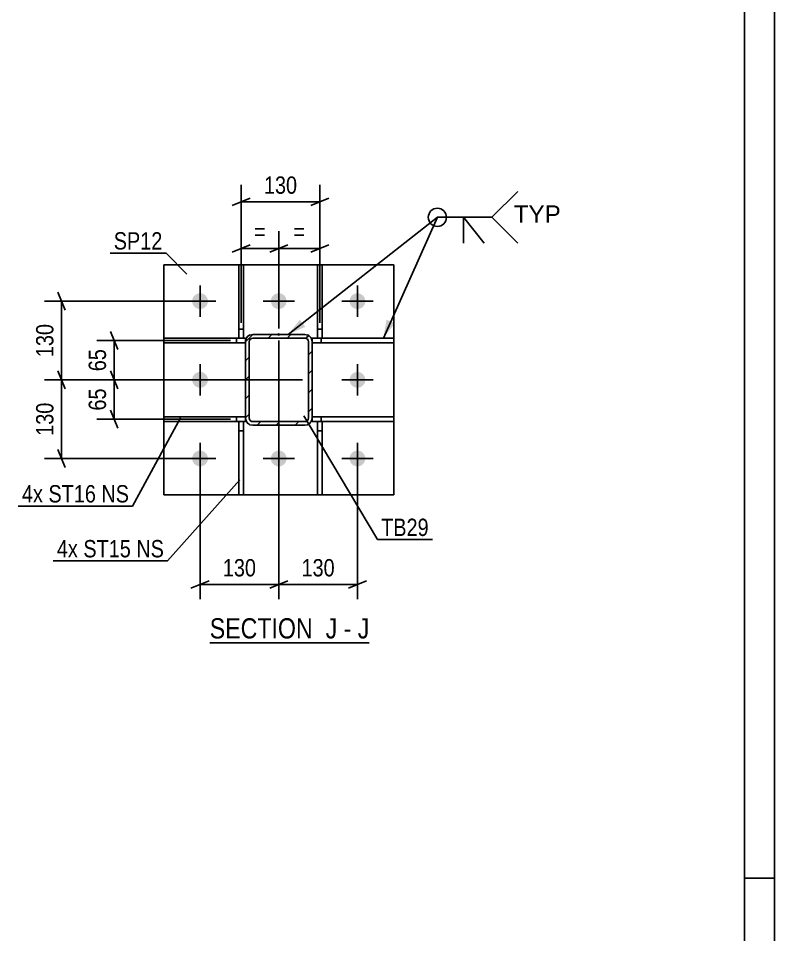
# Model space of a CAD drawing. Header units: millimetres. Extents: x -851 to 338, y -786 to 55.
# Drawn here: x 213.1 to 338.1, y -497.5 to -346.1 of the extents above; entities that cross this region are included whole.
import ezdxf

# ---------------------------------------------------------------- set-up
doc = ezdxf.new("R2010")
doc.units = ezdxf.units.MM
doc.linetypes.add('DXK_LINE_DOT2', pattern=[3.9198, 1.9599, -1.9599])
doc.linetypes.add('DXK_LINE_DOT3', pattern=[5.9187, 2.979, -0.9799, 0.9799, -0.9799])
doc.styles.add('Arial', font='ARIAL.TTF', dxfattribs={"height": 0.2})
doc.styles.add('Arial Narrow', font='ARIALN.TTF', dxfattribs={"height": 0.2})

# ---------------------------------------------------------------- blocks, each defined once
blk = doc.blocks.new('Unknown-232933133-1133')
at = {"color": 5, "linetype": 'Continuous'}
for p, q in [((338.08, -786.11), (338.08, 54.89)), ((333.08, -781.11), (333.08, 49.89)), ((338.08, -488.11), (333.08, -488.11))]:
    blk.add_line(p, q, dxfattribs=at)
blk = doc.blocks.new('Unknown-232933133-21 - 12999')
at = {"color": 6, "linetype": 'Continuous'}
blk.add_line((244.75, -449.27), (271.11, -449.27), dxfattribs=at)
at = {"color": 0, "linetype": 'Continuous'}
for points in [[(262.85, -448.52), (262.85, -445.02), (244.75, -445.02), (244.75, -448.52)], [(265.82, -448.52), (265.82, -445.02), (263.9, -445.02), (263.9, -448.52)], [(268.15, -448.52), (268.15, -445.02), (266.87, -445.02), (266.87, -448.52)], [(271.11, -448.52), (271.11, -445.02), (269.2, -445.02), (269.2, -448.52)]]:
    blk.add_wipeout(points, dxfattribs=at)
at = {"color": 7, "linetype": 'Continuous', "style": 'Arial Narrow'}
for s, p in [('SECTION ', (244.75, -448.52)), ('J', (263.9, -448.52)), ('J', (269.2, -448.52)), ('-', (266.87, -448.52))]:
    blk.add_text(s, height=3.34, dxfattribs=at).set_placement(p)
blk = doc.blocks.new('Part-232933133-13100 - 12999')
at = {"color": 2, "linetype": 'Continuous'}
for p, q in [((237.15, -399.69), (237.15, -398.89)), ((249.54, -398.89), (237.15, -398.89)), ((250.65, -398.89), (250.34, -398.89)), ((250.65, -398.89), (250.65, -398.89)), ((250.65, -399.5), (250.65, -398.89)), ((250.65, -399.69), (237.15, -399.69))]:
    blk.add_line(p, q, dxfattribs=at)
at = {"color": 7, "linetype": 'DXK_LINE_DOT2'}
for p, q in [((249.15, -399.69), (249.15, -398.89)), ((250.34, -398.89), (249.54, -398.89)), ((250.65, -399.69), (250.65, -398.89)), ((250.65, -399.69), (250.65, -399.5)), ((250.65, -399.69), (250.65, -399.69))]:
    blk.add_line(p, q, dxfattribs=at)
blk = doc.blocks.new('Part-232933133-13105 - 12999')
at = {"color": 2, "linetype": 'Continuous'}
for p, q in [((237.15, -412.69), (237.15, -411.89)), ((237.15, -411.89), (250.65, -411.89)), ((250.65, -412.69), (237.15, -412.69)), ((250.65, -412.69), (250.65, -412.09)), ((250.65, -412.69), (250.65, -412.69))]:
    blk.add_line(p, q, dxfattribs=at)
at = {"color": 7, "linetype": 'DXK_LINE_DOT2'}
for p, q in [((249.15, -412.69), (249.15, -411.89)), ((250.65, -412.69), (249.15, -412.69)), ((250.65, -412.69), (250.65, -411.89)), ((250.65, -411.89), (250.65, -411.89)), ((250.65, -412.09), (250.65, -411.89))]:
    blk.add_line(p, q, dxfattribs=at)
blk = doc.blocks.new('Part-232933133-13145 - 12999')
at = {"color": 2, "linetype": 'Continuous'}
for p, q in [((249.54, -412.7), (249.54, -412.7)), ((249.54, -424.79), (249.54, -412.7)), ((250.34, -412.7), (249.54, -412.7)), ((250.34, -424.79), (250.34, -412.7)), ((249.54, -424.79), (250.34, -424.79))]:
    blk.add_line(p, q, dxfattribs=at)
at = {"color": 7, "linetype": 'DXK_LINE_DOT2'}
for p, q in [((249.54, -412.7), (249.54, -414.2)), ((250.34, -412.7), (250.34, -412.7)), ((250.34, -414.2), (250.34, -412.7)), ((249.54, -414.2), (249.54, -424.79)), ((249.54, -414.2), (250.34, -414.2)), ((250.34, -424.79), (250.34, -414.2))]:
    blk.add_line(p, q, dxfattribs=at)
blk = doc.blocks.new('Bolt-232933133-13002 - 12999')
at = {"linetype": 'Continuous'}
for points in [[(244.45, -392.79, -1), (241.85, -392.79, -1)], [(257.45, -392.79, -1), (254.85, -392.79, -1)], [(270.45, -392.79, -1), (267.85, -392.79, -1)], [(244.45, -405.79, -1), (241.85, -405.79, -1)], [(270.45, -405.79, -1), (267.85, -405.79, -1)], [(244.45, -418.79, -1), (241.85, -418.79, -1)], [(257.45, -418.79, -1), (254.85, -418.79, -1)], [(270.45, -418.79, -1), (267.85, -418.79, -1)]]:
    blk.add_hatch(color=1, dxfattribs=at).paths.add_polyline_path(points)
at = {"color": 1, "linetype": 'Continuous'}
for p, q in [((243.15, -390.19), (243.15, -395.39)), ((256.15, -390.19), (256.15, -395.39)), ((269.15, -390.19), (269.15, -395.39)), ((240.55, -392.79), (245.75, -392.79)), ((253.55, -392.79), (258.75, -392.79)), ((266.55, -392.79), (271.75, -392.79)), ((243.15, -403.19), (243.15, -408.39)), ((269.15, -403.19), (269.15, -408.39)), ((240.55, -405.79), (245.75, -405.79)), ((266.55, -405.79), (271.75, -405.79)), ((243.15, -416.19), (243.15, -421.39)), ((256.15, -416.19), (256.15, -421.39)), ((269.15, -416.19), (269.15, -421.39)), ((240.55, -418.79), (245.75, -418.79)), ((253.55, -418.79), (258.75, -418.79)), ((266.55, -418.79), (271.75, -418.79))]:
    blk.add_line(p, q, dxfattribs=at)
blk = doc.blocks.new('Part-232933133-13085 - 12999')
at = {"color": 2, "linetype": 'Continuous'}
for p, q in [((275.15, -386.79), (237.15, -386.79)), ((237.15, -386.79), (237.15, -424.79)), ((275.15, -424.79), (275.15, -386.79)), ((237.15, -424.79), (275.15, -424.79))]:
    blk.add_line(p, q, dxfattribs=at)
blk = doc.blocks.new('Part-232933133-13110 - 12999')
at = {"color": 2, "linetype": 'Continuous'}
for p, q in [((261.65, -398.89), (261.65, -398.89)), ((261.65, -399.5), (261.65, -398.89)), ((262.54, -398.89), (261.65, -398.89)), ((275.15, -398.89), (263.34, -398.89)), ((275.15, -398.89), (275.15, -399.69)), ((275.15, -399.69), (261.65, -399.69))]:
    blk.add_line(p, q, dxfattribs=at)
at = {"color": 7, "linetype": 'DXK_LINE_DOT2'}
for p, q in [((261.65, -399.69), (261.65, -398.89)), ((261.65, -399.69), (261.65, -399.5)), ((263.34, -398.89), (262.54, -398.89)), ((263.15, -399.69), (263.15, -398.89)), ((263.15, -399.69), (261.65, -399.69))]:
    blk.add_line(p, q, dxfattribs=at)
blk = doc.blocks.new('Part-232933133-13115 - 12999')
at = {"color": 2, "linetype": 'Continuous'}
for p, q in [((261.65, -411.89), (275.15, -411.89)), ((261.65, -412.69), (261.65, -412.09)), ((261.65, -412.69), (261.65, -412.69)), ((275.15, -412.69), (261.65, -412.69)), ((275.15, -411.89), (275.15, -412.69))]:
    blk.add_line(p, q, dxfattribs=at)
at = {"color": 7, "linetype": 'DXK_LINE_DOT2'}
for p, q in [((263.15, -411.89), (261.65, -411.89)), ((261.65, -412.69), (261.65, -411.89)), ((261.65, -412.09), (261.65, -411.89)), ((263.15, -412.69), (263.15, -411.89))]:
    blk.add_line(p, q, dxfattribs=at)
blk = doc.blocks.new('Part-232933133-13130 - 12999')
at = {"color": 2, "linetype": 'Continuous'}
for p, q in [((263.34, -386.79), (262.54, -386.79)), ((262.54, -398.9), (262.54, -386.79)), ((263.34, -386.79), (263.34, -398.9)), ((263.34, -398.9), (262.54, -398.9)), ((263.34, -398.9), (263.34, -398.9))]:
    blk.add_line(p, q, dxfattribs=at)
at = {"color": 7, "linetype": 'DXK_LINE_DOT2'}
for p, q in [((262.54, -386.79), (262.54, -397.4)), ((263.34, -397.4), (263.34, -386.79)), ((263.34, -397.4), (262.54, -397.4)), ((262.54, -397.4), (262.54, -398.9)), ((263.34, -398.9), (263.34, -397.4)), ((263.34, -398.9), (263.34, -398.9))]:
    blk.add_line(p, q, dxfattribs=at)
blk = doc.blocks.new('Part-232933133-13135 - 12999')
at = {"color": 2, "linetype": 'Continuous'}
for p, q in [((250.34, -386.79), (249.54, -386.79)), ((249.54, -398.9), (249.54, -386.79)), ((250.34, -386.79), (250.34, -398.9)), ((250.34, -398.9), (249.54, -398.9)), ((250.34, -398.9), (250.34, -398.9))]:
    blk.add_line(p, q, dxfattribs=at)
at = {"color": 7, "linetype": 'DXK_LINE_DOT2'}
for p, q in [((249.54, -386.79), (249.54, -397.4)), ((250.34, -397.4), (250.34, -386.79)), ((250.34, -397.4), (249.54, -397.4)), ((249.54, -397.4), (249.54, -398.9)), ((250.34, -398.9), (250.34, -397.4)), ((250.34, -398.9), (250.34, -398.9))]:
    blk.add_line(p, q, dxfattribs=at)
blk = doc.blocks.new('Part-232933133-13140 - 12999')
at = {"color": 2, "linetype": 'Continuous'}
for p, q in [((262.54, -412.7), (262.54, -412.7)), ((262.54, -424.79), (262.54, -412.7)), ((263.34, -412.7), (262.54, -412.7)), ((263.34, -424.79), (263.34, -412.7)), ((262.54, -424.79), (263.34, -424.79))]:
    blk.add_line(p, q, dxfattribs=at)
at = {"color": 7, "linetype": 'DXK_LINE_DOT2'}
for p, q in [((262.54, -412.7), (262.54, -414.2)), ((263.34, -412.7), (263.34, -412.7)), ((263.34, -414.2), (263.34, -412.7)), ((262.54, -414.2), (262.54, -424.79)), ((262.54, -414.2), (263.34, -414.2)), ((263.34, -424.79), (263.34, -414.2))]:
    blk.add_line(p, q, dxfattribs=at)
blk = doc.blocks.new('Part-232933133-13151 - 12999')
at = {"linetype": 'Continuous'}
h = blk.add_hatch(dxfattribs=at)
h.set_pattern_fill('', scale=0.7, style=0, pattern_type=0)
h.set_pattern_definition([(45, (250.6532, -399.4942), (-1.57154, 1.57154), [])])
h.paths.add_polyline_path([(250.74, -399.03), (250.65, -399.49), (250.65, -412.09), (250.74, -412.55), (251, -412.94), (251.39, -413.2), (251.85, -413.29), (260.45, -413.29), (260.91, -413.2), (261.3, -412.94), (261.56, -412.55), (261.65, -412.09), (261.65, -399.49), (261.56, -399.03), (261.3, -398.65), (260.91, -398.39), (260.45, -398.29), (251.85, -398.29), (251.39, -398.39), (251, -398.65)])
h.paths.add_polyline_path([(251.62, -398.94), (251.85, -398.89), (260.45, -398.89), (260.68, -398.94), (260.88, -399.07), (261.01, -399.26), (261.05, -399.49), (261.05, -412.09), (261.01, -412.32), (260.88, -412.52), (260.68, -412.65), (260.45, -412.69), (251.85, -412.69), (251.62, -412.65), (251.43, -412.52), (251.3, -412.32), (251.25, -412.09), (251.25, -399.49), (251.3, -399.26), (251.43, -399.07)])
blk.add_hatch(color=30, dxfattribs=at).paths.add_polyline_path([(256.15, -398.39, -1), (256.15, -398.19, -1)])
at = {"color": 7, "linetype": 'DXK_LINE_DOT2'}
for p, q in [((250.65, -399.49), (250.74, -399.03)), ((250.65, -412.09), (250.65, -399.49)), ((251.3, -399.26), (251.25, -399.49)), ((251.25, -412.09), (251.25, -399.49)), ((251.43, -399.07), (251.3, -399.26)), ((251.39, -398.39), (251.85, -398.29)), ((251.62, -398.94), (251.43, -399.07)), ((251.85, -398.89), (251.62, -398.94)), ((260.45, -398.29), (251.85, -398.29)), ((251.85, -398.89), (260.45, -398.89)), ((260.45, -398.29), (260.45, -398.29)), ((260.45, -398.29), (260.91, -398.39)), ((260.68, -398.94), (260.45, -398.89)), ((260.88, -399.07), (260.68, -398.94)), ((261.01, -399.26), (260.88, -399.07)), ((261.05, -399.49), (261.01, -399.26)), ((261.05, -412.09), (261.05, -399.49)), ((261.56, -399.03), (261.65, -399.49)), ((261.65, -412.09), (261.65, -399.49)), ((250.74, -412.55), (250.65, -412.09)), ((251.25, -412.09), (251.3, -412.32)), ((251.3, -412.32), (251.43, -412.52)), ((251.85, -413.29), (251.39, -413.2)), ((251.43, -412.52), (251.62, -412.65)), ((251.62, -412.65), (251.85, -412.69)), ((251.85, -412.69), (260.45, -412.69)), ((251.85, -413.29), (260.45, -413.29)), ((260.45, -412.69), (260.68, -412.65)), ((260.91, -413.2), (260.45, -413.29)), ((260.68, -412.65), (260.88, -412.52)), ((260.88, -412.52), (261.01, -412.32)), ((261.01, -412.32), (261.05, -412.09)), ((261.65, -412.09), (261.56, -412.55))]:
    blk.add_line(p, q, dxfattribs=at)
at = {"color": 2, "linetype": 'Continuous'}
for p, q in [((250.74, -399.03), (250.65, -399.49)), ((250.65, -399.49), (250.65, -399.49)), ((250.65, -412.09), (250.65, -399.49)), ((251.25, -399.49), (251.3, -399.26)), ((251.25, -399.49), (251.25, -399.49)), ((251.25, -412.09), (251.25, -399.49)), ((251.3, -399.26), (251.43, -399.07)), ((251.85, -398.29), (251.39, -398.39)), ((251.43, -399.07), (251.62, -398.94)), ((251.62, -398.94), (251.85, -398.89)), ((251.85, -398.29), (251.85, -398.29)), ((251.85, -398.29), (260.45, -398.29)), ((251.85, -398.89), (251.85, -398.89)), ((251.85, -398.89), (260.45, -398.89)), ((260.45, -398.29), (260.45, -398.29)), ((260.91, -398.39), (260.45, -398.29)), ((260.45, -398.89), (260.45, -398.89)), ((260.45, -398.89), (260.68, -398.94)), ((260.68, -398.94), (260.88, -399.07)), ((260.88, -399.07), (261.01, -399.26)), ((261.01, -399.26), (261.05, -399.49)), ((261.05, -399.49), (261.05, -399.49)), ((261.05, -412.09), (261.05, -399.49)), ((261.65, -399.49), (261.56, -399.03)), ((261.65, -399.49), (261.65, -399.49)), ((261.65, -412.09), (261.65, -399.49)), ((250.65, -412.09), (250.65, -412.09)), ((250.65, -412.09), (250.74, -412.55)), ((251.25, -412.09), (251.25, -412.09)), ((251.3, -412.32), (251.25, -412.09)), ((251.43, -412.52), (251.3, -412.32)), ((251.39, -413.2), (251.85, -413.29)), ((251.62, -412.65), (251.43, -412.52)), ((251.85, -412.69), (251.62, -412.65)), ((251.85, -412.69), (251.85, -412.69)), ((251.85, -412.69), (260.45, -412.69)), ((251.85, -413.29), (251.85, -413.29)), ((251.85, -413.29), (260.45, -413.29)), ((260.68, -412.65), (260.45, -412.69)), ((260.45, -412.69), (260.45, -412.69)), ((260.45, -413.29), (260.91, -413.2)), ((260.45, -413.29), (260.45, -413.29)), ((260.88, -412.52), (260.68, -412.65)), ((261.01, -412.32), (260.88, -412.52)), ((261.05, -412.09), (261.01, -412.32)), ((261.05, -412.09), (261.05, -412.09)), ((261.56, -412.55), (261.65, -412.09)), ((261.65, -412.09), (261.65, -412.09))]:
    blk.add_line(p, q, dxfattribs=at)
at = {"color": 30, "linetype": 'DXK_LINE_DOT3'}
blk.add_line((256.15, -398.29), (256.15, -398.29), dxfattribs=at)
at = {"color": 7, "linetype": 'DXK_LINE_DOT3'}
blk.add_line((256.15, -405.79), (256.15, -405.79), dxfattribs=at)
at = {"color": 30, "linetype": 'Continuous'}
blk.add_circle((256.15, -398.29), 0.1, dxfattribs=at)
at = {"color": 7, "linetype": 'DXK_LINE_DOT2'}
for centre, start, end in [((251.85, -399.49), 112.5, 157.5), ((260.45, -399.49), 22.5, 67.5), ((251.85, -412.09), 202.5, 247.5), ((260.45, -412.09), 292.5, 337.5)]:
    blk.add_arc(centre, 1.2, start, end, dxfattribs=at)
at = {"color": 2, "linetype": 'Continuous'}
for centre, start, end in [((251.85, -399.49), 112.5, 157.5), ((260.45, -399.49), 22.5, 67.5), ((251.85, -412.09), 202.5, 247.5), ((260.45, -412.09), 292.5, 337.5)]:
    blk.add_arc(centre, 1.2, start, end, dxfattribs=at)
blk = doc.blocks.new('StraightDimension-232933133-74800 - 12999')
at = {"color": 7, "linetype": 'Continuous'}
for p, q in [((249.94, -396.4), (249.94, -373.55)), ((262.94, -396.4), (262.94, -373.55)), ((251.44, -375.8), (248.44, -377)), ((249.94, -376.4), (262.94, -376.4)), ((261.44, -377), (264.44, -375.8))]:
    blk.add_line(p, q, dxfattribs=at)
at = {"color": 0}
blk.add_wipeout([(259.78, -375.65), (259.78, -371.45), (253.1, -371.45), (253.1, -375.65)], dxfattribs=at)
at = {"color": 3, "style": 'Arial Narrow'}
blk.add_text('130', height=2.863, dxfattribs=at).set_placement((253.7, -375.05))
blk = doc.blocks.new('StraightDimension-232933133-74837 - 12999')
at = {"color": 7, "linetype": 'Continuous'}
for p, q in [((228.36, -404.29), (229.56, -407.29)), ((260.05, -405.79), (226.11, -405.79)), ((228.96, -412.29), (228.96, -405.79)), ((229.56, -413.79), (228.36, -410.79)), ((248.15, -412.29), (226.11, -412.29))]:
    blk.add_line(p, q, dxfattribs=at)
at = {"color": 0}
blk.add_wipeout([(228.21, -406.62), (224.01, -406.62), (224.01, -411.47), (228.21, -411.47)], dxfattribs=at)
at = {"color": 3, "style": 'Arial Narrow'}
blk.add_text('65', height=2.863, rotation=90.0002, dxfattribs=at).set_placement((227.61, -410.87))
blk = doc.blocks.new('StraightDimension-232933133-74807 - 12999')
at = {"color": 7, "linetype": 'Continuous'}
for p, q in [((256.15, -399.29), (256.15, -442.02)), ((243.15, -419.79), (243.15, -442.02)), ((244.65, -439.02), (241.65, -440.22)), ((254.65, -440.22), (257.65, -439.02)), ((243.15, -439.62), (256.15, -439.62))]:
    blk.add_line(p, q, dxfattribs=at)
at = {"color": 0}
blk.add_wipeout([(253, -438.87), (253, -434.67), (246.31, -434.67), (246.31, -438.87)], dxfattribs=at)
at = {"color": 3, "style": 'Arial Narrow'}
blk.add_text('130', height=2.863, dxfattribs=at).set_placement((246.91, -438.27))
blk = doc.blocks.new('StraightDimension-232933133-74501 - 12999')
at = {"color": 7, "linetype": 'Continuous'}
for p, q in [((256.15, -397.29), (256.15, -381.24)), ((262.94, -396.4), (262.94, -381.24)), ((254.65, -384.69), (257.65, -383.49)), ((256.15, -384.09), (262.94, -384.09)), ((264.44, -383.49), (261.44, -384.69))]:
    blk.add_line(p, q, dxfattribs=at)
at = {"color": 0}
blk.add_wipeout([(261.1, -383.34), (261.1, -379.14), (257.99, -379.14), (257.99, -383.34)], dxfattribs=at)
at = {"color": 3, "style": 'Arial Narrow'}
blk.add_text('=', height=2.86, dxfattribs=at).set_placement((258.59, -382.74))
blk = doc.blocks.new('StraightDimension-232933133-64687 - 12999')
at = {"color": 7, "linetype": 'Continuous'}
for p, q in [((220.87, -407.29), (219.67, -404.29)), ((242.15, -405.79), (217.42, -405.79)), ((220.27, -418.79), (220.27, -405.79)), ((219.67, -417.29), (220.87, -420.29)), ((242.15, -418.79), (217.42, -418.79))]:
    blk.add_line(p, q, dxfattribs=at)
at = {"color": 0}
blk.add_wipeout([(219.52, -408.95), (215.32, -408.95), (215.32, -415.64), (219.52, -415.64)], dxfattribs=at)
at = {"color": 3, "style": 'Arial Narrow'}
blk.add_text('130', height=2.863, rotation=90.0002, dxfattribs=at).set_placement((218.92, -415.04))
blk = doc.blocks.new('StraightDimension-232933133-64689 - 12999')
at = {"color": 7, "linetype": 'Continuous'}
for p, q in [((220.87, -394.29), (219.67, -391.29)), ((242.15, -392.79), (217.42, -392.79)), ((220.27, -405.79), (220.27, -392.79)), ((219.67, -404.29), (220.87, -407.29)), ((242.15, -405.79), (217.42, -405.79))]:
    blk.add_line(p, q, dxfattribs=at)
at = {"color": 0}
blk.add_wipeout([(219.52, -395.95), (215.32, -395.95), (215.32, -402.64), (219.52, -402.64)], dxfattribs=at)
at = {"color": 3, "style": 'Arial Narrow'}
blk.add_text('130', height=2.863, rotation=90.0002, dxfattribs=at).set_placement((218.92, -402.04))
blk = doc.blocks.new('StraightDimension-232933133-74502 - 12999')
at = {"color": 7, "linetype": 'Continuous'}
for p, q in [((249.94, -396.4), (249.94, -381.24)), ((256.15, -397.29), (256.15, -381.24)), ((248.44, -384.69), (251.44, -383.49)), ((249.94, -384.09), (256.15, -384.09)), ((257.65, -383.49), (254.65, -384.69))]:
    blk.add_line(p, q, dxfattribs=at)
at = {"color": 0}
blk.add_wipeout([(254.6, -383.34), (254.6, -379.14), (251.49, -379.14), (251.49, -383.34)], dxfattribs=at)
at = {"color": 3, "style": 'Arial Narrow'}
blk.add_text('=', height=2.86, dxfattribs=at).set_placement((252.09, -382.74))
blk = doc.blocks.new('StraightDimension-232933133-74806 - 12999')
at = {"color": 7, "linetype": 'Continuous'}
for p, q in [((256.15, -399.29), (256.15, -442.02)), ((269.15, -419.79), (269.15, -442.02)), ((257.65, -439.02), (254.65, -440.22)), ((267.65, -440.22), (270.65, -439.02)), ((256.15, -439.62), (269.15, -439.62))]:
    blk.add_line(p, q, dxfattribs=at)
at = {"color": 0}
blk.add_wipeout([(266, -438.87), (266, -434.67), (259.31, -434.67), (259.31, -438.87)], dxfattribs=at)
at = {"color": 3, "style": 'Arial Narrow'}
blk.add_text('130', height=2.863, dxfattribs=at).set_placement((259.91, -438.27))
blk = doc.blocks.new('StraightDimension-232933133-74836 - 12999')
at = {"color": 7, "linetype": 'Continuous'}
for p, q in [((228.36, -397.79), (229.56, -400.79)), ((248.15, -399.29), (226.11, -399.29)), ((228.96, -405.79), (228.96, -399.29)), ((229.56, -407.29), (228.36, -404.29)), ((260.05, -405.79), (226.11, -405.79))]:
    blk.add_line(p, q, dxfattribs=at)
at = {"color": 0}
blk.add_wipeout([(228.21, -400.12), (224.01, -400.12), (224.01, -404.97), (228.21, -404.97)], dxfattribs=at)
at = {"color": 3, "style": 'Arial Narrow'}
blk.add_text('65', height=2.863, rotation=90.0002, dxfattribs=at).set_placement((227.61, -404.37))
blk = doc.blocks.new('Mark-232933133-13081 - 12999')
at = {"color": 0}
blk.add_wipeout([(236.93, -384.26), (236.93, -381.26), (228.89, -381.26), (228.89, -384.26)], dxfattribs=at)
blk.add_wipeout([(236.93, -384.26), (236.93, -381.26), (228.89, -381.26), (228.89, -384.26)], dxfattribs=at)
at = {"color": 30, "linetype": 'Continuous'}
for p in [(228.29, -384.86), (240.99, -388.35)]:
    blk.add_line(p, (237.53, -384.86), dxfattribs=at)
at = {"color": 3, "style": 'Arial Narrow'}
blk.add_text('SP12', height=2.863, dxfattribs=at).set_placement((228.89, -384.26))
blk = doc.blocks.new('MarkSet-232933133-43070 - 12999')
at = {"color": 0}
for points in [[(222.97, -435.12), (222.97, -432.12), (219.49, -432.12), (219.49, -435.12)], [(231.72, -435.12), (231.72, -432.12), (223.87, -432.12), (223.87, -435.12)], [(237.18, -435.12), (237.18, -432.12), (232.62, -432.12), (232.62, -435.12)]]:
    blk.add_wipeout(points, dxfattribs=at)
for points in [[(222.97, -435.12), (222.97, -432.12), (219.49, -432.12), (219.49, -435.12)], [(231.72, -435.12), (231.72, -432.12), (223.87, -432.12), (223.87, -435.12)], [(237.18, -435.12), (237.18, -432.12), (232.62, -432.12), (232.62, -435.12)]]:
    blk.add_wipeout(points, dxfattribs=at)
at = {"color": 30, "linetype": 'Continuous'}
for p in [(249.73, -422.34), (218.89, -435.72)]:
    blk.add_line(p, (237.78, -435.72), dxfattribs=at)
at = {"color": 3, "style": 'Arial Narrow'}
for s, p in [('4x', (219.49, -435.12)), ('ST15', (223.87, -435.12)), ('NS', (232.62, -435.12))]:
    blk.add_text(s, height=2.863, dxfattribs=at).set_placement(p)
blk = doc.blocks.new('Mark-232933133-13147 - 12999')
at = {"color": 0}
blk.add_wipeout([(280.93, -431.59), (280.93, -428.59), (273.07, -428.59), (273.07, -431.59)], dxfattribs=at)
blk.add_wipeout([(280.93, -431.59), (280.93, -428.59), (273.07, -428.59), (273.07, -431.59)], dxfattribs=at)
at = {"color": 30, "linetype": 'Continuous'}
for p, q in [((260.3, -411.72), (272.47, -432.19)), ((272.47, -432.19), (281.53, -432.19))]:
    blk.add_line(p, q, dxfattribs=at)
at = {"color": 3, "style": 'Arial Narrow'}
blk.add_text('TB29', height=2.863, dxfattribs=at).set_placement((273.07, -431.59))
blk = doc.blocks.new('MarkSet-232933133-43077 - 12999')
at = {"color": 0}
for points in [[(217.2, -426.05), (217.2, -423.05), (213.72, -423.05), (213.72, -426.05)], [(225.95, -426.05), (225.95, -423.05), (218.1, -423.05), (218.1, -426.05)], [(231.41, -426.05), (231.41, -423.05), (226.85, -423.05), (226.85, -426.05)]]:
    blk.add_wipeout(points, dxfattribs=at)
for points in [[(217.2, -426.05), (217.2, -423.05), (213.72, -423.05), (213.72, -426.05)], [(225.95, -426.05), (225.95, -423.05), (218.1, -423.05), (218.1, -426.05)], [(231.41, -426.05), (231.41, -423.05), (226.85, -423.05), (226.85, -426.05)]]:
    blk.add_wipeout(points, dxfattribs=at)
at = {"color": 30, "linetype": 'Continuous'}
for p in [(239.89, -412.08), (213.12, -426.65)]:
    blk.add_line(p, (232.01, -426.65), dxfattribs=at)
at = {"color": 3, "style": 'Arial Narrow'}
for s, p in [('4x', (213.72, -426.05)), ('ST16', (218.1, -426.05)), ('NS', (226.85, -426.05))]:
    blk.add_text(s, height=2.863, dxfattribs=at).set_placement(p)
blk = doc.blocks.new('WeldMark-232933133-74762 - 12999')
at = {"linetype": 'Continuous'}
for points in [[(260.54, -397.03), (257.72, -398.29), (259.62, -395.85)], [(275.34, -396.46), (273.43, -398.89), (273.97, -395.85)]]:
    blk.add_hatch(color=30, dxfattribs=at).paths.add_polyline_path(points)
at = {"color": 30, "linetype": 'Continuous'}
for p, q in [((257.72, -398.29), (282.36, -378.94)), ((273.43, -398.89), (282.36, -378.94)), ((282.36, -378.94), (291.36, -378.94))]:
    blk.add_line(p, q, dxfattribs=at)
at = {"color": 3, "linetype": 'Continuous'}
for q in [(290.07, -383.23), (286.65, -383.23)]:
    blk.add_line((286.65, -378.94), q, dxfattribs=at)
for start, end in [(90, 270), (270, 90)]:
    blk.add_arc((282.36, -378.94), 1.5, start, end, dxfattribs=at)
at = {"color": 0, "linetype": 'Continuous'}
blk.add_wipeout([(302.74, -379.84), (302.74, -376.84), (294.96, -376.84), (294.96, -379.84)], dxfattribs=at)
blk.add_wipeout([(302.74, -379.84), (302.74, -376.84), (294.96, -376.84), (294.96, -379.84)], dxfattribs=at)
at = {"color": 3, "linetype": 'Continuous'}
for q in [(295.65, -374.66), (295.65, -383.23)]:
    blk.add_line((291.36, -378.94), q, dxfattribs=at)
at = {"color": 3, "linetype": 'Continuous', "style": 'Arial'}
blk.add_text('TYP', height=2.865, dxfattribs=at).set_placement((294.96, -379.84))

msp = doc.modelspace()

# ---------------------------------------------------------------- block references
for name in ['Unknown-232933133-1133', 'Part-232933133-13085 - 12999', 'Part-232933133-13135 - 12999', 'Part-232933133-13130 - 12999', 'Bolt-232933133-13002 - 12999', 'Part-232933133-13100 - 12999', 'Part-232933133-13151 - 12999', 'Part-232933133-13110 - 12999', 'Part-232933133-13105 - 12999', 'Part-232933133-13145 - 12999', 'Part-232933133-13115 - 12999', 'Part-232933133-13140 - 12999']:
    msp.add_blockref(name, (0, 0))

# ---------------------------------------------------------------- next in the draw order: block references
for name in ['StraightDimension-232933133-74800 - 12999', 'Mark-232933133-13081 - 12999', 'StraightDimension-232933133-74837 - 12999', 'Unknown-232933133-21 - 12999']:
    msp.add_blockref(name, (0, 0))

# ---------------------------------------------------------------- next in the draw order: block references
for name in ['StraightDimension-232933133-74501 - 12999', 'StraightDimension-232933133-74807 - 12999']:
    msp.add_blockref(name, (0, 0))

# ---------------------------------------------------------------- next in the draw order: block references
for name in ['StraightDimension-232933133-74502 - 12999', 'StraightDimension-232933133-74806 - 12999', 'StraightDimension-232933133-64687 - 12999', 'MarkSet-232933133-43070 - 12999']:
    msp.add_blockref(name, (0, 0))

# ---------------------------------------------------------------- next in the draw order: block references
for name in ['StraightDimension-232933133-64689 - 12999', 'Mark-232933133-13147 - 12999', 'MarkSet-232933133-43077 - 12999']:
    msp.add_blockref(name, (0, 0))

# ---------------------------------------------------------------- next in the draw order: block references
msp.add_blockref('StraightDimension-232933133-74836 - 12999', (0, 0))

# ---------------------------------------------------------------- next in the draw order: block references
msp.add_blockref('WeldMark-232933133-74762 - 12999', (0, 0))

doc.saveas('drawing.dxf')
